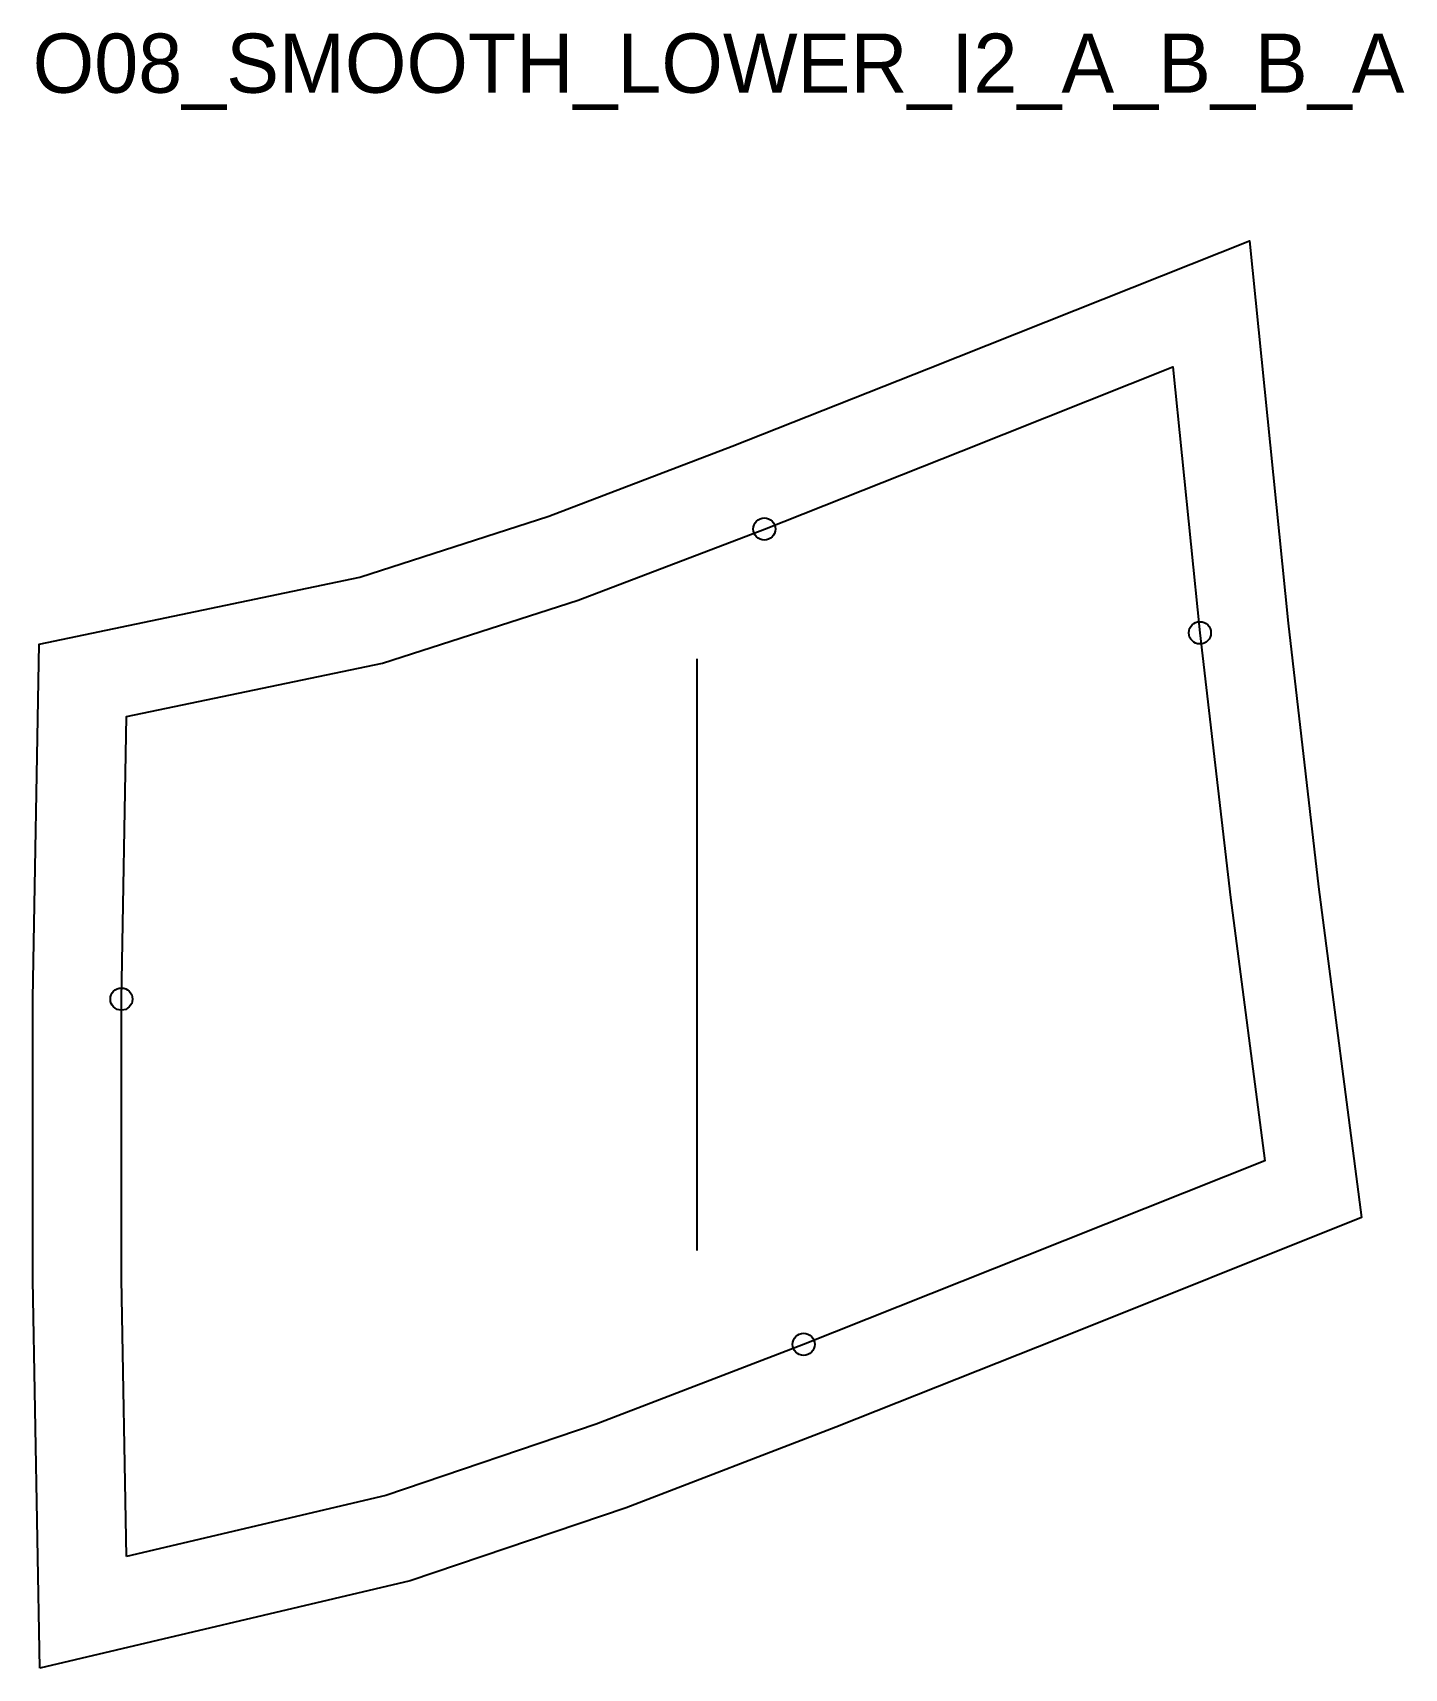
# Model space of a CAD drawing. Header units: millimetres. Extents: x -13 to 173, y -15 to 206.
import ezdxf

# ---------------------------------------------------------------- set-up
doc = ezdxf.new("R2010")
doc.units = ezdxf.units.MM
for name, color, linetype in [('CUT', 1, 'Continuous'), ('GRAIN', 3, 'Continuous'), ('ID', 7, 'Continuous'), ('NOTCH', 2, 'Continuous'), ('SEAM', 5, 'Continuous')]:
    doc.layers.add(name, color=color, linetype=linetype)

msp = doc.modelspace()

# ---------------------------------------------------------------- linework, layer by layer
at = {"layer": 'CUT'}
msp.add_lwpolyline([(-11.73, -15.1), (-12.69, 37.39), (-12.69, 75.49), (-11.82, 123.38), (31.53, 132.41), (57.1, 140.66), (81.9, 150.13), (108.43, 160.64), (151.84, 177.93), (157.08, 126.2), (161.18, 90.57), (167.03, 45.84), (126.01, 29.46), (95.93, 17.52), (67.56, 6.6), (38.35, -3.27), (-11.73, -15.1)], close=True, dxfattribs=at)
at = {"layer": 'GRAIN'}
msp.add_line((77.17, 41.41), (77.17, 121.41), dxfattribs=at)
at = {"layer": 'NOTCH'}
for centre in [(86.25, 138.94), (145.15, 124.91), (-0.69, 75.38), (91.56, 28.7)]:
    msp.add_circle(centre, 1.5, dxfattribs=at)
at = {"layer": 'SEAM'}
msp.add_lwpolyline([(0, 0), (-0.69, 37.5), (-0.69, 75.38), (0, 113.58), (34.61, 120.79), (61.08, 129.34), (86.25, 138.94), (112.86, 149.48), (141.5, 160.89), (145.15, 124.91), (149.27, 89.11), (153.92, 53.53), (121.57, 40.61), (91.56, 28.7), (63.49, 17.89), (35.05, 8.28)], close=True, dxfattribs=at)

# ---------------------------------------------------------------- texts
at = {"layer": 'ID'}
msp.add_text('O08_SMOOTH_LOWER_I2_A_B_B_A', height=8, dxfattribs=at).set_placement((-12.69, 197.93))

doc.saveas('drawing.dxf')
